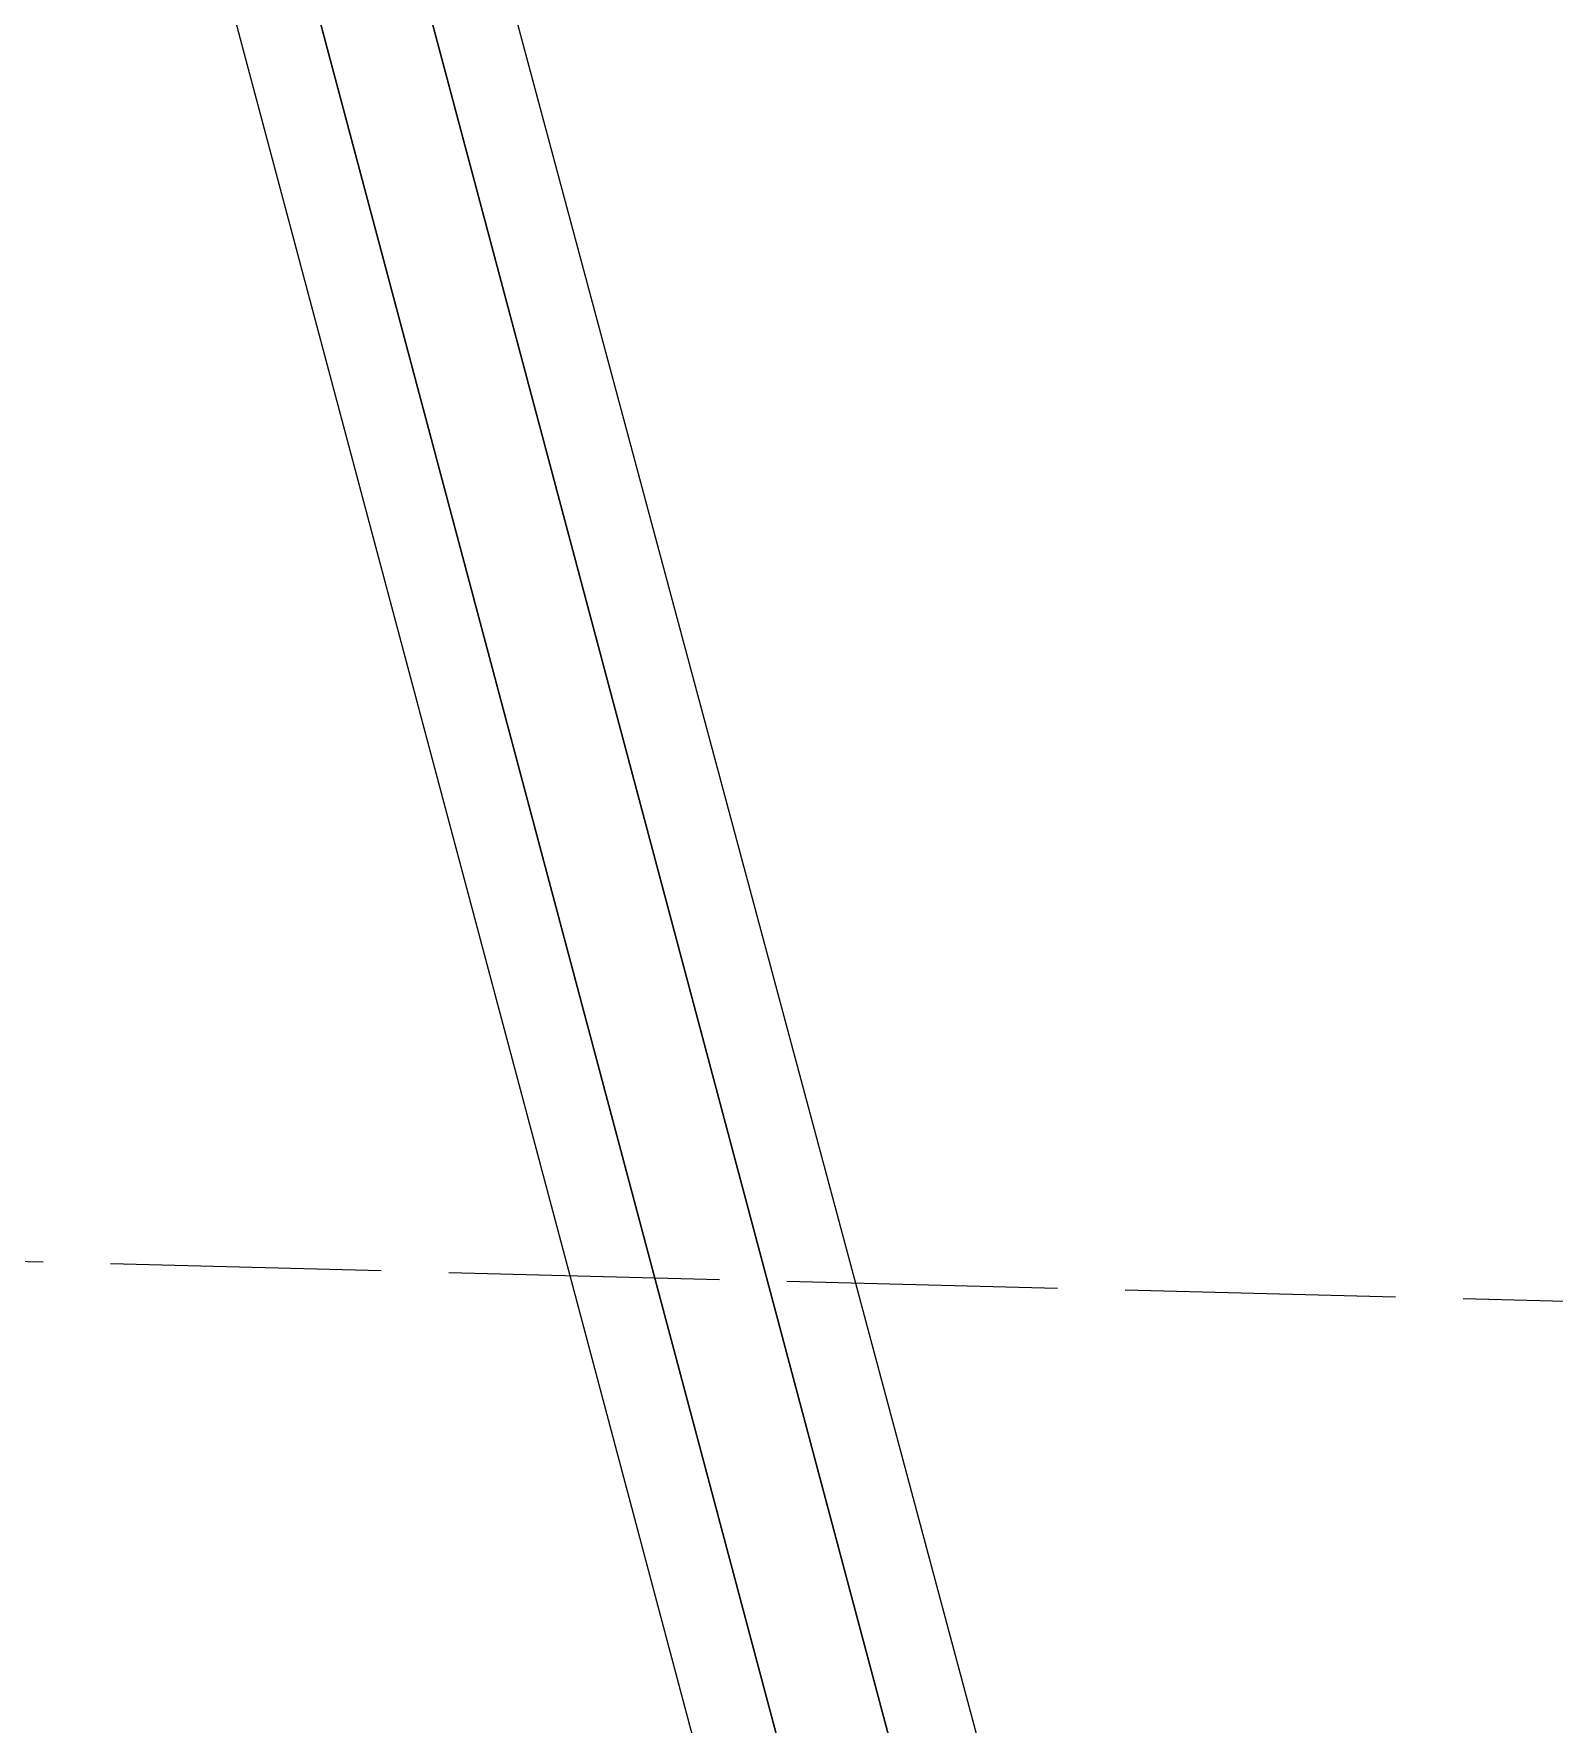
# Model space of a CAD drawing. Extents: x 390844 to 396105, y 6060704 to 6064255.
# Drawn here: x 395457.2 to 395738.2, y 6061496.9 to 6061809.1 of the extents above; entities that cross this region are included whole.
import ezdxf

# ---------------------------------------------------------------- set-up
doc = ezdxf.new("R2010")
doc.units = 0
doc.header["$LTSCALE"] = 5
doc.linetypes.add('foc-UNSURVEYED', pattern=[12.5, 10, -2.5])
doc.layers.add('F-RW', color=190, linetype='Continuous')
doc.layers.add('L-USEC', color=7, linetype='foc-UNSURVEYED')
doc.layers.add('F-RW-T', color=190, linetype='Continuous', lineweight=9)

msp = doc.modelspace()

# ---------------------------------------------------------------- linework, layer by layer
at = {"layer": 'F-RW', "flags": 128}
for points in [[(395194.57, 6060717.13), (395229.8, 6060767.75), (395232.61, 6060771.76), (395240.61, 6060783.23), (395320.65, 6060898.09), (395305.47, 6060997.49), (395379.25, 6061203.53), (395412.68, 6061227.81), (395418.2, 6061231.83), (395425.08, 6061236.83), (395426.01, 6061237.5), (395441.74, 6061248.83), (395450.07, 6061254.82), (395498.38, 6061289.61), (395595.98, 6061360.52), (395608.64, 6061383.26), (395619.18, 6061402.18), (395633.17, 6061427.32), (395592.83, 6061578.73), (395513.7, 6061875.76), (395527.24, 6062385.03), (395529.93, 6062486.27)], [(395529.93, 6062486.27), (395527.24, 6062385.03), (395513.7, 6061875.76), (395592.83, 6061578.73), (395633.17, 6061427.32), (395638.62, 6061406.83), (395639.18, 6061404.75), (395651.71, 6061357.73), (395647.37, 6061354.57), (395651.03, 6061340.77), (395656.29, 6061320.87), (395701.84, 6061258.14), (395707.73, 6061250.06), (395713.82, 6061241.6), (395714.12, 6061241.18), (395725.32, 6061225.78), (395746.68, 6061196.27), (395667.05, 6061138.43), (395672.88, 6061123.48), (395745, 6060938.68), (395756.01, 6060909.11), (395808.34, 6060768.57), (395809.11, 6060766.51), (395831.96, 6060705.15)], [(395528.74, 6061877.53), (395609.04, 6061578.32), (395643.83, 6061448.69), (395649.09, 6061425.82), (395638.62, 6061406.83), (395624.68, 6061381.54), (395614.17, 6061362.5), (395607.44, 6061350.3), (395552.46, 6061310.37), (395528.27, 6061292.8), (395507.19, 6061277.48), (395510.13, 6061273.44), (395465.61, 6061241.28), (395457.29, 6061235.27), (395440.66, 6061223.25), (395433.69, 6061218.22), (395428.19, 6061214.25), (395395.99, 6061190.98), (395354.07, 6061073.91)], [(395608.64, 6061383.26), (395556.32, 6061579.68), (395478.58, 6061871.54)], [(395493.63, 6061873.39), (395571.99, 6061579.27), (395619.18, 6061402.18), (395619.98, 6061399.17), (395624.68, 6061381.54), (395625.94, 6061376.79), (395628.86, 6061365.84), (395634.38, 6061345.15), (395638.08, 6061331.16), (395642.56, 6061314.25), (395654.95, 6061297.18), (395673.37, 6061271.81), (395682.37, 6061259.4), (395689.7, 6061249.32), (395695.58, 6061241.23), (395701.66, 6061232.82), (395701.98, 6061232.38), (395713.18, 6061216.97), (395725.76, 6061199.61), (395585.68, 6061097.85), (395578.26, 6061090.04), (395571.38, 6061082.78), (395552.73, 6061063.13)]]:
    msp.add_lwpolyline(points, dxfattribs=at)
at = {"layer": 'F-RW-T', "flags": 128}
msp.add_lwpolyline([(395619.18, 6061402.18), (395571.99, 6061579.27), (395493.63, 6061873.39)], dxfattribs=at)
at = {"layer": 'L-USEC'}
msp.add_line((395771.35, 6061574.13), (395062.76, 6061592.45), dxfattribs=at)

doc.saveas('drawing.dxf')
